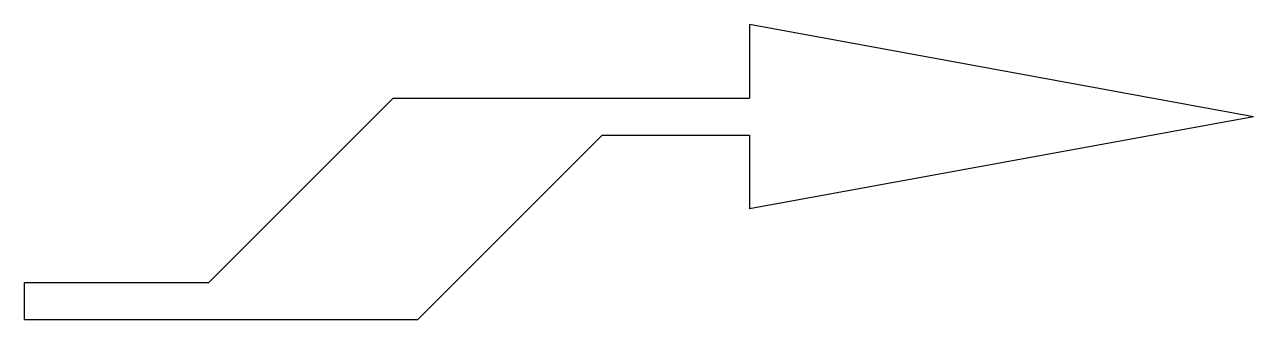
# Model space of a CAD drawing. Header units: metres. Extents: x 0 to 5, y -0.07 to 1.12.
import ezdxf

# ---------------------------------------------------------------- set-up
doc = ezdxf.new("R2010")
doc.units = ezdxf.units.M
doc.header["$LTSCALE"] = 0.2

msp = doc.modelspace()

# ---------------------------------------------------------------- linework, layer by layer
for p, q in [((2.95, 1.125), (2.95, 0.825)), ((5, 0.75), (2.95, 1.125)), ((1.5, 0.825), (2.95, 0.825)), ((5, 0.75), (2.95, 0.375)), ((2.35, 0.675), (2.95, 0.675)), ((2.95, 0.675), (2.95, 0.375))]:
    msp.add_line(p, q)
at = {"flags": 128}
for points in [[(0.75, 0.075), (1.5, 0.825)], [(2.35, 0.675), (1.6, -0.075)], [(0, 0.075), (0.75, 0.075)], [(0, -0.075), (0, 0.075)], [(0, -0.075), (1.6, -0.075)]]:
    msp.add_lwpolyline(points, dxfattribs=at)

doc.saveas('drawing.dxf')
